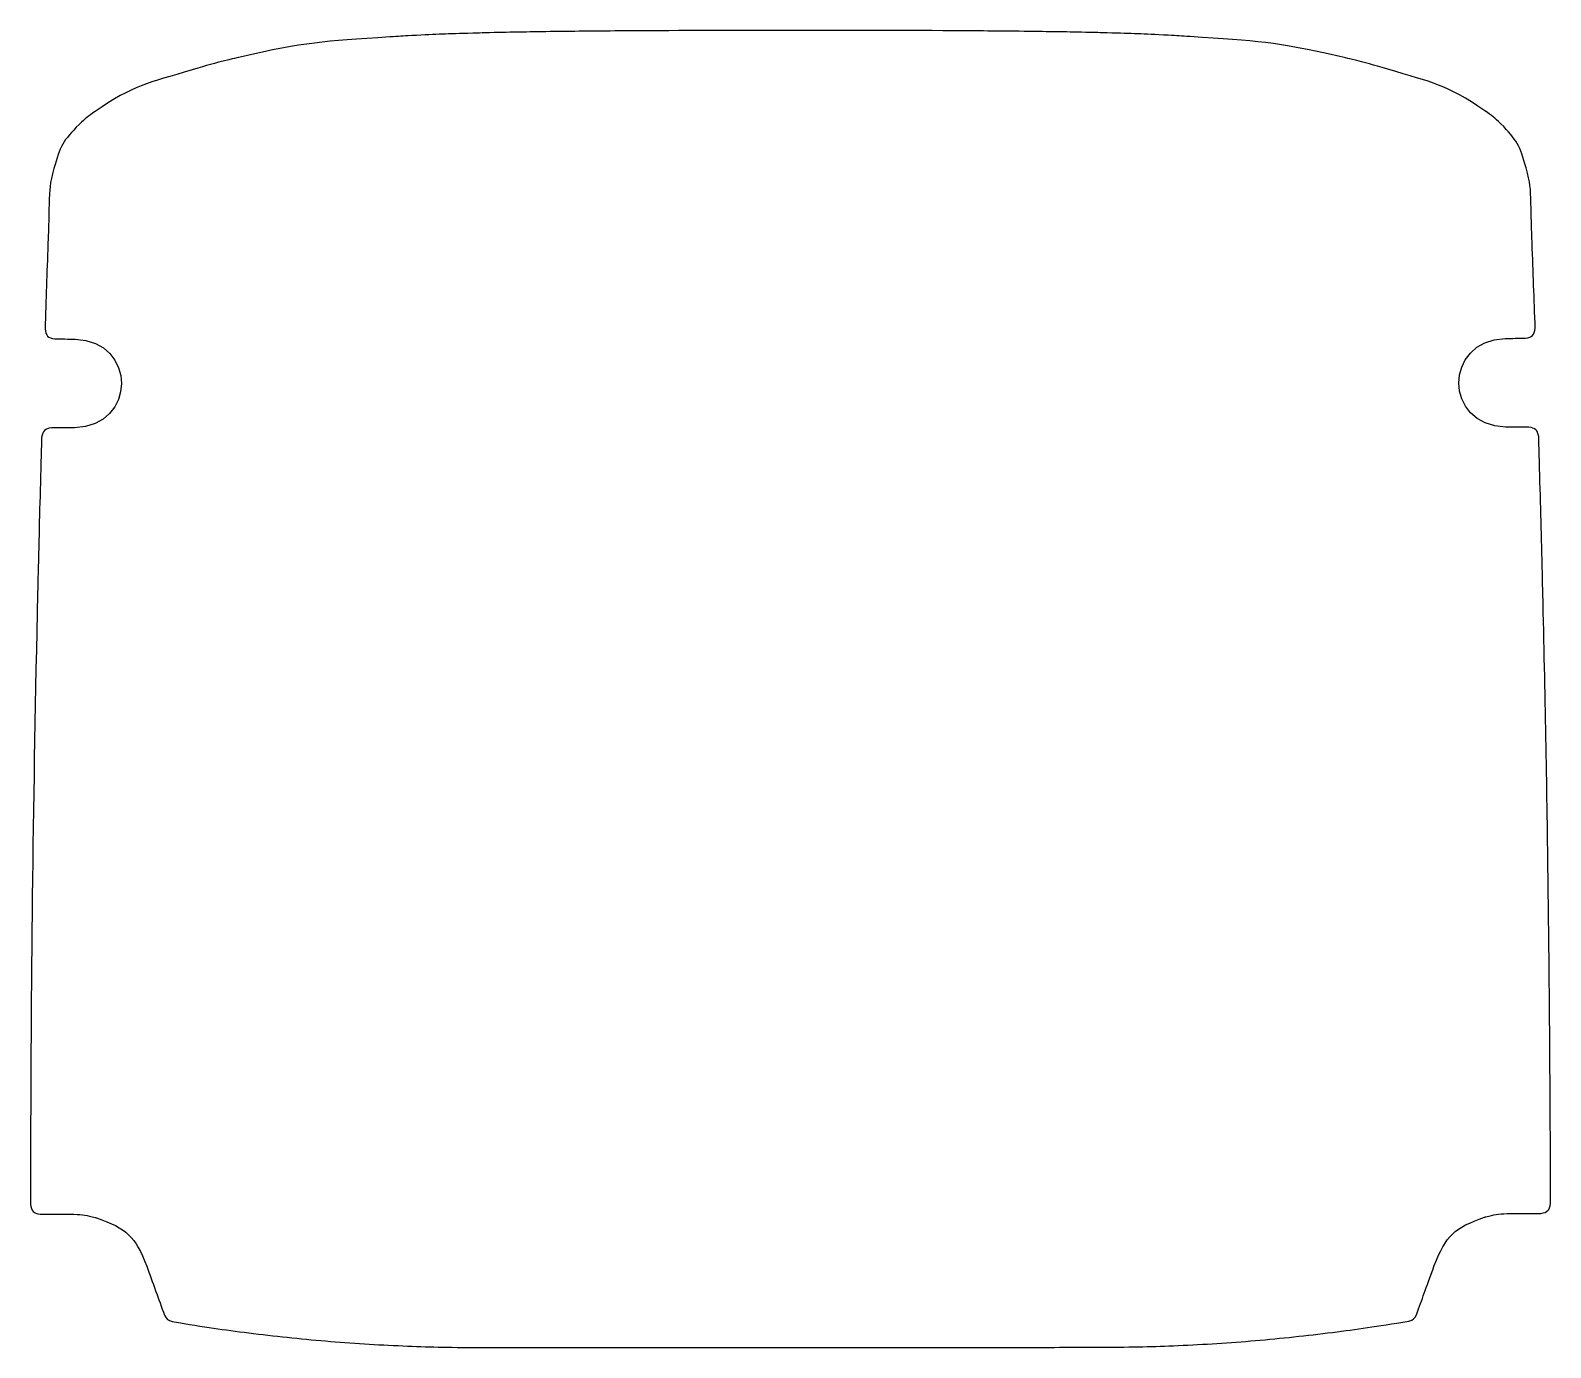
# Model space of a CAD drawing. Header units: millimetres. Extents: x -120 to 112, y -89 to 112.
import ezdxf

# ---------------------------------------------------------------- set-up
doc = ezdxf.new("R2010")
doc.units = ezdxf.units.MM
doc.layers.get('0').update_dxf_attribs({"linetype": 'CONTINUOUS'})

msp = doc.modelspace()

# ---------------------------------------------------------------- linework, layer by layer
msp.add_line((-38.34, -89.17), (30.75, -89.14))
for points in [[(-52.28, 111.42), (-56.42, 111.3), (-57.46, 111.27), (-61.6, 111.05)], [(-51.23, 111.45), (-51.58, 111.44), (-51.93, 111.43), (-52.28, 111.42)], [(-49.73, 111.49), (-50.23, 111.48), (-50.73, 111.46), (-51.23, 111.45)], [(-40.45, 111.66), (-44.35, 111.6), (-45.84, 111.58), (-49.73, 111.49)], [(-28.96, 111.77), (-33.57, 111.74), (-35.89, 111.72), (-40.45, 111.66)], [(-3.89, 111.85), (-12.96, 111.84), (-19.62, 111.83), (-28.96, 111.77)], [(21.18, 111.79), (11.76, 111.85), (4.99, 111.85), (-3.89, 111.85)], [(32.67, 111.69), (28.11, 111.75), (25.79, 111.76), (21.18, 111.79)], [(41.95, 111.53), (38.06, 111.62), (36.58, 111.64), (32.67, 111.69)], [(43.45, 111.5), (42.95, 111.51), (42.45, 111.52), (41.95, 111.53)], [(44.5, 111.47), (44.15, 111.48), (43.8, 111.49), (43.45, 111.5)], [(53.82, 111.1), (49.68, 111.32), (48.65, 111.35), (44.5, 111.47)], [(-64.95, 110.85), (-75.17, 110.17), (-77.78, 110.07), (-87.77, 107.79)], [(-61.6, 111.05), (-63.09, 110.97), (-63.46, 110.95), (-64.95, 110.85)], [(57.17, 110.91), (55.69, 111), (55.31, 111.02), (53.82, 111.1)], [(80, 107.87), (70.01, 110.14), (67.4, 110.23), (57.17, 110.91)], [(-89.49, 107.38), (-91.99, 106.75), (-92.61, 106.58), (-95.08, 105.84)], [(-87.77, 107.79), (-88.54, 107.61), (-88.73, 107.56), (-89.49, 107.38)], [(81.72, 107.46), (80.95, 107.64), (80.76, 107.69), (80, 107.87)], [(87.31, 105.93), (84.84, 106.66), (84.22, 106.83), (81.72, 107.46)], [(-95.08, 105.84), (-101.97, 103.76), (-103.96, 103.55), (-109.91, 99.49)], [(102.14, 99.59), (96.19, 103.64), (94.2, 103.85), (87.31, 105.93)], [(-112.33, 97.51), (-114.8, 95.03), (-115.26, 94.14), (-116.18, 90.76)], [(-109.91, 99.49), (-111.04, 98.69), (-111.32, 98.47), (-112.33, 97.51)], [(104.56, 97.61), (103.55, 98.57), (103.28, 98.79), (102.14, 99.59)], [(108.42, 90.86), (107.5, 94.24), (107.03, 95.13), (104.56, 97.61)], [(-116.18, 90.76), (-116.83, 88.38), (-116.85, 87.74), (-116.92, 85.27)], [(109.16, 85.38), (109.1, 87.85), (109.07, 88.49), (108.42, 90.86)], [(-116.92, 85.27), (-116.94, 84.32), (-116.94, 84.08), (-116.97, 83.12)], [(109.21, 83.23), (109.19, 84.19), (109.18, 84.42), (109.16, 85.38)], [(-116.97, 83.12), (-117, 81.81), (-117.01, 81.48), (-117.06, 80.16)], [(109.31, 80.27), (109.26, 81.58), (109.25, 81.91), (109.21, 83.23)], [(-117.06, 80.16), (-117.23, 75.45), (-117.36, 71.76), (-117.51, 67.04)], [(109.78, 67.15), (109.61, 71.87), (109.48, 75.56), (109.31, 80.27)], [(-117.51, 67.04), (-117.52, 66.8), (-117.53, 66.55), (-117.54, 66.31)], [(-117.54, 66.31), (-117.4, 65.25), (-117.1, 64.93), (-116.05, 64.76)], [(108.31, 64.87), (109.37, 65.04), (109.67, 65.35), (109.8, 66.42)], [(109.8, 66.42), (109.79, 66.66), (109.78, 66.9), (109.78, 67.15)], [(-116.05, 64.76), (-115.02, 64.76), (-113.99, 64.75), (-112.96, 64.75)], [(-112.96, 64.75), (-103.49, 64.39), (-103.55, 51.48), (-113.02, 51.19)], [(105.3, 51.3), (95.83, 51.57), (95.76, 64.48), (105.23, 64.85)], [(105.23, 64.85), (106.25, 64.85), (107.28, 64.86), (108.31, 64.87)], [(-116.55, 51.2), (-117.58, 51.05), (-117.87, 50.76), (-118.06, 49.74)], [(-113.02, 51.19), (-114.17, 51.2), (-115.35, 51.2), (-116.55, 51.2)], [(108.83, 51.31), (107.63, 51.31), (106.45, 51.3), (105.3, 51.3)], [(110.34, 49.85), (110.15, 50.87), (109.86, 51.16), (108.83, 51.31)], [(-118.06, 49.74), (-118.11, 47.9), (-118.14, 46.66), (-118.19, 44.91)], [(110.48, 45.02), (110.43, 46.77), (110.39, 48.01), (110.34, 49.85)], [(-118.19, 44.91), (-118.35, 39.17), (-118.47, 34.51), (-118.6, 28.85)], [(110.9, 28.96), (110.76, 34.61), (110.64, 39.27), (110.48, 45.02)], [(-118.6, 28.85), (-118.63, 27.85), (-118.65, 26.85), (-118.67, 25.85)], [(110.97, 25.95), (110.95, 26.96), (110.93, 27.96), (110.9, 28.96)], [(-118.67, 25.85), (-119.38, -5.29), (-119.67, -30.18), (-119.75, -60.8)], [(-119.76, -62.16), (-119.76, -64.28), (-119.76, -66), (-119.77, -67.3)], [(-119.75, -60.8), (-119.75, -61.25), (-119.75, -61.7), (-119.76, -62.16)], [(112.14, -62.05), (112.14, -61.59), (112.14, -61.14), (112.14, -60.69)], [(112.16, -67.19), (112.15, -65.9), (112.15, -64.18), (112.14, -62.05)], [(110.66, -68.7), (111.7, -68.53), (112, -68.23), (112.16, -67.19)], [(-119.77, -67.3), (-119.61, -68.34), (-119.31, -68.64), (-118.27, -68.81)], [(-118.27, -68.81), (-116.67, -68.81), (-115.03, -68.82), (-113.34, -68.82)], [(-113.34, -68.82), (-113.27, -68.82), (-113.21, -68.82), (-113.14, -68.82)], [(-113.14, -68.82), (-111.66, -68.88), (-111.28, -68.94), (-109.85, -69.34)], [(-109.85, -69.34), (-109.8, -69.36), (-109.75, -69.37), (-109.7, -69.39)], [(-109.7, -69.39), (-105.06, -70.96), (-103.79, -72.18), (-102.02, -76.74)], [(94.42, -76.65), (96.19, -72.09), (97.46, -70.86), (102.09, -69.29)], [(102.09, -69.29), (102.14, -69.27), (102.19, -69.26), (102.25, -69.24)], [(102.25, -69.24), (103.67, -68.83), (104.05, -68.78), (105.53, -68.72)], [(105.53, -68.72), (105.6, -68.72), (105.67, -68.72), (105.73, -68.72)], [(105.73, -68.72), (107.43, -68.71), (109.08, -68.7), (110.66, -68.7)], [(-102.02, -76.74), (-101.11, -79.24), (-100.21, -81.74), (-99.3, -84.24)], [(91.7, -84.15), (92.61, -81.65), (93.05, -80.42), (94.42, -76.65)], [(-99.3, -84.24), (-98.96, -84.88), (-98.83, -84.99), (-98.14, -85.2)], [(90.54, -85.12), (91.23, -84.9), (91.36, -84.79), (91.7, -84.15)], [(-51.14, -89.17), (-47.01, -89.17), (-44.65, -89.17), (-38.34, -89.17)], [(30.75, -89.14), (37, -89.13), (39.46, -89.13), (43.55, -89.12)]]:
    msp.add_open_spline(points, degree=3)
for points, knots in [([(112.14, -60.69), (112.13, -58.27), (112.11, -53.51), (112.06, -46.2), (112.04, -42.67), (111.95, -31.73), (111.87, -24.61), (111.59, -2.88), (111.34, 10.45), (110.97, 25.95)], [0, 0, 0, 0, 0.125, 0.125, 0.25, 0.25, 0.5, 0.5, 1, 1, 1, 1]), ([(-98.14, -85.2), (-92.96, -86.07), (-90.38, -86.43), (-82.54, -87.42), (-78.65, -87.83), (-70.8, -88.49), (-66.83, -88.74), (-59.05, -89.07), (-56.39, -89.14), (-51.14, -89.17)], [0, 0, 0, 0, 0.25, 0.25, 0.5, 0.5, 0.75, 0.75, 1, 1, 1, 1]), ([(43.55, -89.12), (48.8, -89.09), (51.42, -89.02), (59.28, -88.68), (63.22, -88.43), (71.04, -87.76), (74.97, -87.34), (82.76, -86.35), (85.37, -85.98), (90.54, -85.12)], [0, 0, 0, 0, 0.25, 0.25, 0.5, 0.5, 0.75, 0.75, 1, 1, 1, 1])]:
    msp.add_open_spline(points, degree=3, knots=knots)

doc.saveas('drawing.dxf')
